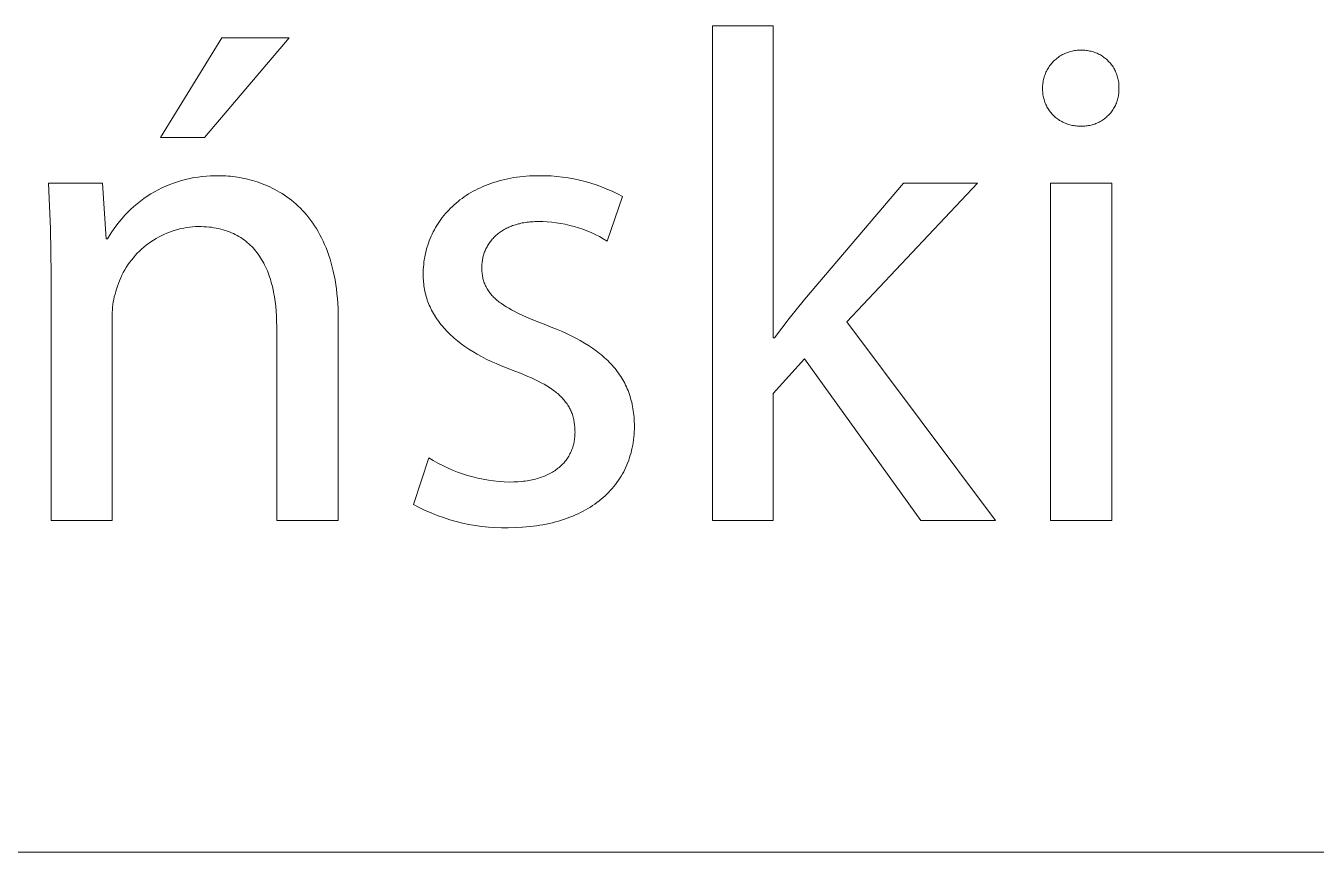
# Model space of a CAD drawing. Header units: millimetres. Extents: x -1480 to 5249, y -840 to 3860.
# Drawn here: x 4298.7 to 4423.4, y -840.3 to -760.4 of the extents above; entities that cross this region are included whole.
import ezdxf

# ---------------------------------------------------------------- set-up
doc = ezdxf.new("R2010")
doc.units = ezdxf.units.MM
doc.header["$MEASUREMENT"] = 0
doc.layers.add('Domyślny', color=7, linetype='Continuous', true_color=0x000000)

msp = doc.modelspace()

# ---------------------------------------------------------------- linework, layer by layer
at = {"layer": 'Domyślny', "color": 18, "lineweight": 15, "true_color": 0x000000}
for p, q in [((4365.07, -808.26), (4365.07, -760.45)), ((4365.07, -760.45), (4370.94, -760.45)), ((4370.94, -760.45), (4370.94, -790.63)), ((4311.72, -771.25), (4317.66, -761.62)), ((4324.18, -761.62), (4315.98, -771.25)), ((4317.66, -761.62), (4324.18, -761.62)), ((4398.8, -763.3), (4398.91, -763.24)), ((4398.91, -763.24), (4399.02, -763.18)), ((4399.02, -763.18), (4399.13, -763.13)), ((4399.13, -763.13), (4399.24, -763.08)), ((4399.24, -763.08), (4399.36, -763.03)), ((4399.36, -763.03), (4399.48, -762.99)), ((4399.48, -762.99), (4399.6, -762.96)), ((4399.6, -762.96), (4399.72, -762.92)), ((4399.72, -762.92), (4399.84, -762.89)), ((4399.84, -762.89), (4399.96, -762.87)), ((4399.96, -762.87), (4400.08, -762.85)), ((4400.08, -762.85), (4400.21, -762.83)), ((4400.21, -762.83), (4400.33, -762.82)), ((4400.33, -762.82), (4400.46, -762.82)), ((4400.46, -762.82), (4400.58, -762.81)), ((4400.58, -762.81), (4400.71, -762.81)), ((4400.71, -762.81), (4400.83, -762.81)), ((4400.83, -762.81), (4400.95, -762.81)), ((4400.95, -762.81), (4401.07, -762.82)), ((4401.07, -762.82), (4401.19, -762.83)), ((4401.19, -762.83), (4401.31, -762.84)), ((4401.31, -762.84), (4401.43, -762.86)), ((4401.43, -762.86), (4401.55, -762.89)), ((4401.55, -762.89), (4401.67, -762.91)), ((4401.67, -762.91), (4401.79, -762.94)), ((4401.79, -762.94), (4401.91, -762.98)), ((4401.91, -762.98), (4402.02, -763.02)), ((4402.02, -763.02), (4402.14, -763.06)), ((4402.14, -763.06), (4402.25, -763.11)), ((4402.25, -763.11), (4402.36, -763.16)), ((4402.36, -763.16), (4402.47, -763.21)), ((4402.47, -763.21), (4402.57, -763.27)), ((4397.55, -764.5), (4397.62, -764.39)), ((4397.62, -764.39), (4397.69, -764.29)), ((4397.69, -764.29), (4397.77, -764.19)), ((4397.77, -764.19), (4397.84, -764.09)), ((4397.84, -764.09), (4397.93, -764)), ((4397.93, -764), (4398.01, -763.91)), ((4398.01, -763.91), (4398.1, -763.82)), ((4398.1, -763.82), (4398.19, -763.74)), ((4398.19, -763.74), (4398.29, -763.66)), ((4398.29, -763.66), (4398.38, -763.58)), ((4398.38, -763.58), (4398.48, -763.5)), ((4398.48, -763.5), (4398.58, -763.43)), ((4398.58, -763.43), (4398.69, -763.36)), ((4398.69, -763.36), (4398.8, -763.3)), ((4402.57, -763.27), (4402.68, -763.33)), ((4402.68, -763.33), (4402.78, -763.4)), ((4402.78, -763.4), (4402.88, -763.47)), ((4402.88, -763.47), (4402.98, -763.54)), ((4402.98, -763.54), (4403.07, -763.61)), ((4403.07, -763.61), (4403.17, -763.69)), ((4403.17, -763.69), (4403.26, -763.77)), ((4403.26, -763.77), (4403.34, -763.86)), ((4403.34, -763.86), (4403.43, -763.95)), ((4403.43, -763.95), (4403.51, -764.04)), ((4403.51, -764.04), (4403.59, -764.13)), ((4403.59, -764.13), (4403.66, -764.23)), ((4403.66, -764.23), (4403.73, -764.33)), ((4403.73, -764.33), (4403.8, -764.43)), ((4403.8, -764.43), (4403.86, -764.53)), ((4397.05, -765.77), (4397.07, -765.64)), ((4397.07, -765.64), (4397.1, -765.52)), ((4397.1, -765.52), (4397.14, -765.4)), ((4397.14, -765.4), (4397.17, -765.28)), ((4397.17, -765.28), (4397.22, -765.17)), ((4397.22, -765.17), (4397.26, -765.05)), ((4397.26, -765.05), (4397.31, -764.93)), ((4397.31, -764.93), (4397.37, -764.82)), ((4397.37, -764.82), (4397.42, -764.71)), ((4397.42, -764.71), (4397.48, -764.6)), ((4397.48, -764.6), (4397.55, -764.5)), ((4403.86, -764.53), (4403.93, -764.64)), ((4403.93, -764.64), (4403.98, -764.74)), ((4403.98, -764.74), (4404.04, -764.85)), ((4404.04, -764.85), (4404.08, -764.97)), ((4404.08, -764.97), (4404.13, -765.08)), ((4404.13, -765.08), (4404.17, -765.19)), ((4404.17, -765.19), (4404.21, -765.31)), ((4404.21, -765.31), (4404.24, -765.43)), ((4404.24, -765.43), (4404.27, -765.54)), ((4404.27, -765.54), (4404.3, -765.66)), ((4404.3, -765.66), (4404.32, -765.78)), ((4396.99, -766.26), (4397, -766.14)), ((4396.99, -766.39), (4396.99, -766.26)), ((4396.99, -766.51), (4396.99, -766.39)), ((4396.99, -766.63), (4396.99, -766.51)), ((4396.99, -766.75), (4396.99, -766.63)), ((4397, -766.87), (4396.99, -766.75)), ((4397, -766.14), (4397.01, -766.01)), ((4397.01, -767), (4397, -766.87)), ((4397.01, -766.01), (4397.03, -765.89)), ((4397.03, -765.89), (4397.05, -765.77)), ((4404.32, -765.78), (4404.34, -765.9)), ((4404.34, -765.9), (4404.35, -766.02)), ((4404.35, -766.87), (4404.34, -766.99)), ((4404.35, -766.02), (4404.36, -766.15)), ((4404.36, -766.75), (4404.35, -766.87)), ((4404.36, -766.15), (4404.36, -766.27)), ((4404.36, -766.27), (4404.36, -766.39)), ((4404.36, -766.39), (4404.36, -766.51)), ((4404.36, -766.51), (4404.36, -766.63)), ((4404.36, -766.63), (4404.36, -766.75)), ((4397.02, -767.12), (4397.01, -767)), ((4397.04, -767.24), (4397.02, -767.12)), ((4397.07, -767.36), (4397.04, -767.24)), ((4397.1, -767.47), (4397.07, -767.36)), ((4397.13, -767.59), (4397.1, -767.47)), ((4397.16, -767.71), (4397.13, -767.59)), ((4397.2, -767.82), (4397.16, -767.71)), ((4397.25, -767.94), (4397.2, -767.82)), ((4397.3, -768.05), (4397.25, -767.94)), ((4397.35, -768.16), (4397.3, -768.05)), ((4397.4, -768.27), (4397.35, -768.16)), ((4404.02, -768.14), (4403.97, -768.25)), ((4404.07, -768.03), (4404.02, -768.14)), ((4404.12, -767.92), (4404.07, -768.03)), ((4404.16, -767.81), (4404.12, -767.92)), ((4404.2, -767.7), (4404.16, -767.81)), ((4404.23, -767.58), (4404.2, -767.7)), ((4404.26, -767.46), (4404.23, -767.58)), ((4404.29, -767.35), (4404.26, -767.46)), ((4404.31, -767.23), (4404.29, -767.35)), ((4404.33, -767.11), (4404.31, -767.23)), ((4404.34, -766.99), (4404.33, -767.11)), ((4397.46, -768.37), (4397.4, -768.27)), ((4397.53, -768.48), (4397.46, -768.37)), ((4397.59, -768.58), (4397.53, -768.48)), ((4397.66, -768.68), (4397.59, -768.58)), ((4397.73, -768.78), (4397.66, -768.68)), ((4397.81, -768.87), (4397.73, -768.78)), ((4397.89, -768.96), (4397.81, -768.87)), ((4397.97, -769.05), (4397.89, -768.96)), ((4398.06, -769.14), (4397.97, -769.05)), ((4398.15, -769.22), (4398.06, -769.14)), ((4398.24, -769.3), (4398.15, -769.22)), ((4398.33, -769.38), (4398.24, -769.3)), ((4398.43, -769.45), (4398.33, -769.38)), ((4398.53, -769.52), (4398.43, -769.45)), ((4402.97, -769.44), (4402.87, -769.51)), ((4403.06, -769.36), (4402.97, -769.44)), ((4403.15, -769.29), (4403.06, -769.36)), ((4403.24, -769.2), (4403.15, -769.29)), ((4403.33, -769.12), (4403.24, -769.2)), ((4403.41, -769.03), (4403.33, -769.12)), ((4403.49, -768.95), (4403.41, -769.03)), ((4403.57, -768.85), (4403.49, -768.95)), ((4403.64, -768.76), (4403.57, -768.85)), ((4403.72, -768.66), (4403.64, -768.76)), ((4403.78, -768.56), (4403.72, -768.66)), ((4403.85, -768.46), (4403.78, -768.56)), ((4403.91, -768.36), (4403.85, -768.46)), ((4403.97, -768.25), (4403.91, -768.36)), ((4398.63, -769.59), (4398.53, -769.52)), ((4398.73, -769.65), (4398.63, -769.59)), ((4398.84, -769.71), (4398.73, -769.65)), ((4398.95, -769.77), (4398.84, -769.71)), ((4399.06, -769.82), (4398.95, -769.77)), ((4399.17, -769.87), (4399.06, -769.82)), ((4399.28, -769.91), (4399.17, -769.87)), ((4399.4, -769.96), (4399.28, -769.91)), ((4399.51, -769.99), (4399.4, -769.96)), ((4399.63, -770.03), (4399.51, -769.99)), ((4399.75, -770.05), (4399.63, -770.03)), ((4399.87, -770.08), (4399.75, -770.05)), ((4399.99, -770.1), (4399.87, -770.08)), ((4400.11, -770.12), (4399.99, -770.1)), ((4400.23, -770.13), (4400.11, -770.12)), ((4400.35, -770.14), (4400.23, -770.13)), ((4400.47, -770.14), (4400.35, -770.14)), ((4400.59, -770.14), (4400.47, -770.14)), ((4400.71, -770.15), (4400.59, -770.14)), ((4400.84, -770.15), (4400.71, -770.15)), ((4400.96, -770.15), (4400.84, -770.15)), ((4401.08, -770.14), (4400.96, -770.15)), ((4401.2, -770.13), (4401.08, -770.14)), ((4401.31, -770.12), (4401.2, -770.13)), ((4401.43, -770.1), (4401.31, -770.12)), ((4401.55, -770.08), (4401.43, -770.1)), ((4401.67, -770.05), (4401.55, -770.08)), ((4401.79, -770.02), (4401.67, -770.05)), ((4401.9, -769.99), (4401.79, -770.02)), ((4402.02, -769.95), (4401.9, -769.99)), ((4402.13, -769.91), (4402.02, -769.95)), ((4402.24, -769.86), (4402.13, -769.91)), ((4402.35, -769.81), (4402.24, -769.86)), ((4402.46, -769.76), (4402.35, -769.81)), ((4402.56, -769.7), (4402.46, -769.76)), ((4402.67, -769.64), (4402.56, -769.7)), ((4402.77, -769.58), (4402.67, -769.64)), ((4402.87, -769.51), (4402.77, -769.58)), ((4315.98, -771.25), (4311.72, -771.25)), ((4301.11, -780.08), (4300.9, -775.66)), ((4300.9, -775.66), (4306.14, -775.66)), ((4306.14, -775.66), (4306.48, -781.06)), ((4312.62, -775.8), (4313, -775.66)), ((4313, -775.66), (4313.38, -775.53)), ((4313.38, -775.53), (4313.77, -775.41)), ((4313.77, -775.41), (4314.16, -775.3)), ((4314.16, -775.3), (4314.56, -775.21)), ((4314.56, -775.21), (4314.96, -775.13)), ((4314.96, -775.13), (4315.36, -775.07)), ((4315.36, -775.07), (4315.77, -775.02)), ((4315.77, -775.02), (4316.17, -774.98)), ((4316.17, -774.98), (4316.58, -774.95)), ((4316.58, -774.95), (4316.98, -774.94)), ((4316.98, -774.94), (4317.39, -774.95)), ((4317.39, -774.95), (4317.6, -774.95)), ((4317.6, -774.95), (4317.82, -774.96)), ((4317.82, -774.96), (4318.04, -774.97)), ((4318.04, -774.97), (4318.26, -774.98)), ((4318.26, -774.98), (4318.49, -775)), ((4318.49, -775), (4318.71, -775.02)), ((4318.71, -775.02), (4318.95, -775.05)), ((4318.95, -775.05), (4319.18, -775.09)), ((4319.18, -775.09), (4319.41, -775.12)), ((4319.41, -775.12), (4319.65, -775.17)), ((4319.65, -775.17), (4319.89, -775.22)), ((4319.89, -775.22), (4320.13, -775.27)), ((4320.13, -775.27), (4320.37, -775.33)), ((4320.37, -775.33), (4320.61, -775.39)), ((4320.61, -775.39), (4320.85, -775.47)), ((4320.85, -775.47), (4321.09, -775.54)), ((4321.09, -775.54), (4321.33, -775.63)), ((4321.33, -775.63), (4321.57, -775.72)), ((4321.57, -775.72), (4321.82, -775.81)), ((4343.39, -775.79), (4343.65, -775.69)), ((4343.65, -775.69), (4343.91, -775.61)), ((4343.91, -775.61), (4344.18, -775.52)), ((4344.18, -775.52), (4344.45, -775.44)), ((4344.45, -775.44), (4344.73, -775.37)), ((4344.73, -775.37), (4345.01, -775.3)), ((4345.01, -775.3), (4345.29, -775.24)), ((4345.29, -775.24), (4345.58, -775.18)), ((4345.58, -775.18), (4345.87, -775.13)), ((4345.87, -775.13), (4346.17, -775.09)), ((4346.17, -775.09), (4346.47, -775.05)), ((4346.47, -775.05), (4346.78, -775.01)), ((4346.78, -775.01), (4347.09, -774.99)), ((4347.09, -774.99), (4347.4, -774.96)), ((4347.4, -774.96), (4347.72, -774.95)), ((4347.72, -774.95), (4348.04, -774.94)), ((4348.04, -774.94), (4348.37, -774.94)), ((4348.37, -774.94), (4348.93, -774.94)), ((4348.93, -774.94), (4349.48, -774.97)), ((4349.48, -774.97), (4350.04, -775.01)), ((4350.04, -775.01), (4350.59, -775.07)), ((4350.59, -775.07), (4351.14, -775.15)), ((4351.14, -775.15), (4351.69, -775.25)), ((4351.69, -775.25), (4352.24, -775.37)), ((4352.24, -775.37), (4352.78, -775.5)), ((4352.78, -775.5), (4353.31, -775.66)), ((4353.31, -775.66), (4353.84, -775.83)), ((4373.98, -786.91), (4383.53, -775.66)), ((4390.68, -775.66), (4378.08, -789.08)), ((4383.53, -775.66), (4390.68, -775.66)), ((4397.75, -775.67), (4403.69, -775.67)), ((4397.75, -808.27), (4397.75, -775.67)), ((4403.69, -775.67), (4403.69, -808.27)), ((4310.12, -777.16), (4310.46, -776.93)), ((4310.46, -776.93), (4310.8, -776.71)), ((4310.8, -776.71), (4311.15, -776.51)), ((4311.15, -776.51), (4311.51, -776.31)), ((4311.51, -776.31), (4311.87, -776.13)), ((4311.87, -776.13), (4312.24, -775.96)), ((4312.24, -775.96), (4312.62, -775.8)), ((4321.82, -775.81), (4322.06, -775.91)), ((4322.06, -775.91), (4322.3, -776.02)), ((4322.3, -776.02), (4322.54, -776.14)), ((4322.54, -776.14), (4322.78, -776.26)), ((4322.78, -776.26), (4323.01, -776.39)), ((4323.01, -776.39), (4323.25, -776.52)), ((4323.25, -776.52), (4323.48, -776.67)), ((4323.48, -776.67), (4323.71, -776.82)), ((4323.71, -776.82), (4323.94, -776.98)), ((4341.08, -776.99), (4341.29, -776.85)), ((4341.29, -776.85), (4341.51, -776.71)), ((4341.51, -776.71), (4341.73, -776.58)), ((4341.73, -776.58), (4341.95, -776.45)), ((4341.95, -776.45), (4342.18, -776.33)), ((4342.18, -776.33), (4342.41, -776.21)), ((4342.41, -776.21), (4342.65, -776.1)), ((4342.65, -776.1), (4342.89, -775.99)), ((4342.89, -775.99), (4343.14, -775.89)), ((4343.14, -775.89), (4343.39, -775.79)), ((4353.84, -775.83), (4354.37, -776.02)), ((4354.37, -776.02), (4354.88, -776.23)), ((4354.88, -776.23), (4355.39, -776.45)), ((4356.39, -776.95), (4354.91, -781.26)), ((4355.39, -776.45), (4355.9, -776.69)), ((4355.9, -776.69), (4356.39, -776.95)), ((4308.57, -778.48), (4308.86, -778.19)), ((4308.86, -778.19), (4309.16, -777.92)), ((4309.16, -777.92), (4309.47, -777.66)), ((4309.47, -777.66), (4309.79, -777.4)), ((4309.79, -777.4), (4310.12, -777.16)), ((4323.94, -776.98), (4324.17, -777.14)), ((4324.17, -777.14), (4324.4, -777.32)), ((4324.4, -777.32), (4324.62, -777.5)), ((4324.62, -777.5), (4324.84, -777.69)), ((4324.84, -777.69), (4325.05, -777.89)), ((4325.05, -777.89), (4325.26, -778.09)), ((4325.26, -778.09), (4325.47, -778.31)), ((4339.59, -778.26), (4339.76, -778.09)), ((4339.76, -778.09), (4339.94, -777.92)), ((4339.94, -777.92), (4340.11, -777.75)), ((4340.11, -777.75), (4340.3, -777.59)), ((4340.3, -777.59), (4340.49, -777.44)), ((4340.49, -777.44), (4340.68, -777.28)), ((4340.68, -777.28), (4340.88, -777.13)), ((4340.88, -777.13), (4341.08, -776.99)), ((4307.5, -779.7), (4307.76, -779.38)), ((4307.76, -779.38), (4308.02, -779.07)), ((4308.02, -779.07), (4308.29, -778.77)), ((4308.29, -778.77), (4308.57, -778.48)), ((4325.47, -778.31), (4325.68, -778.53)), ((4325.68, -778.53), (4325.88, -778.77)), ((4325.88, -778.77), (4326.07, -779.01)), ((4326.07, -779.01), (4326.26, -779.26)), ((4326.26, -779.26), (4326.45, -779.52)), ((4338.56, -779.56), (4338.69, -779.37)), ((4338.69, -779.37), (4338.83, -779.17)), ((4338.83, -779.17), (4338.97, -778.98)), ((4338.97, -778.98), (4339.12, -778.8)), ((4339.12, -778.8), (4339.27, -778.61)), ((4339.27, -778.61), (4339.43, -778.44)), ((4339.43, -778.44), (4339.59, -778.26)), ((4347.14, -779.44), (4346.99, -779.46)), ((4347.29, -779.42), (4347.14, -779.44)), ((4347.44, -779.41), (4347.29, -779.42)), ((4347.59, -779.4), (4347.44, -779.41)), ((4347.75, -779.39), (4347.59, -779.4)), ((4347.91, -779.38), (4347.75, -779.39)), ((4348.07, -779.37), (4347.91, -779.38)), ((4348.23, -779.37), (4348.07, -779.37)), ((4348.67, -779.38), (4348.23, -779.37)), ((4349.11, -779.4), (4348.67, -779.38)), ((4349.55, -779.44), (4349.11, -779.4)), ((4349.98, -779.49), (4349.55, -779.44)), ((4301.17, -784.49), (4301.11, -780.08)), ((4306.82, -780.71), (4307.04, -780.37)), ((4307.04, -780.37), (4307.26, -780.03)), ((4307.26, -780.03), (4307.5, -779.7)), ((4312.07, -780.62), (4311.81, -780.74)), ((4312.33, -780.5), (4312.07, -780.62)), ((4312.6, -780.39), (4312.33, -780.5)), ((4312.87, -780.3), (4312.6, -780.39)), ((4313.15, -780.21), (4312.87, -780.3)), ((4313.42, -780.13), (4313.15, -780.21)), ((4313.7, -780.06), (4313.42, -780.13)), ((4313.99, -780), (4313.7, -780.06)), ((4314.27, -779.95), (4313.99, -780)), ((4314.56, -779.91), (4314.27, -779.95)), ((4314.84, -779.88), (4314.56, -779.91)), ((4315.13, -779.86), (4314.84, -779.88)), ((4315.42, -779.85), (4315.13, -779.86)), ((4315.68, -779.86), (4315.42, -779.85)), ((4315.93, -779.87), (4315.68, -779.86)), ((4316.18, -779.88), (4315.93, -779.87)), ((4316.43, -779.91), (4316.18, -779.88)), ((4316.67, -779.93), (4316.43, -779.91)), ((4316.9, -779.97), (4316.67, -779.93)), ((4317.13, -780.01), (4316.9, -779.97)), ((4317.35, -780.05), (4317.13, -780.01)), ((4317.57, -780.11), (4317.35, -780.05)), ((4317.78, -780.16), (4317.57, -780.11)), ((4317.99, -780.23), (4317.78, -780.16)), ((4318.2, -780.29), (4317.99, -780.23)), ((4318.39, -780.37), (4318.2, -780.29)), ((4318.59, -780.45), (4318.39, -780.37)), ((4318.78, -780.53), (4318.59, -780.45)), ((4318.96, -780.62), (4318.78, -780.53)), ((4319.14, -780.72), (4318.96, -780.62)), ((4326.45, -779.52), (4326.63, -779.78)), ((4326.63, -779.78), (4326.81, -780.06)), ((4326.81, -780.06), (4326.98, -780.35)), ((4326.98, -780.35), (4327.14, -780.65)), ((4327.14, -780.65), (4327.3, -780.95)), ((4337.89, -780.8), (4337.99, -780.58)), ((4337.99, -780.58), (4338.09, -780.37)), ((4338.09, -780.37), (4338.2, -780.17)), ((4338.2, -780.17), (4338.32, -779.96)), ((4338.32, -779.96), (4338.44, -779.76)), ((4338.44, -779.76), (4338.56, -779.56)), ((4344.19, -780.69), (4344.11, -780.76)), ((4344.28, -780.61), (4344.19, -780.69)), ((4344.37, -780.54), (4344.28, -780.61)), ((4344.46, -780.47), (4344.37, -780.54)), ((4344.56, -780.4), (4344.46, -780.47)), ((4344.66, -780.33), (4344.56, -780.4)), ((4344.76, -780.26), (4344.66, -780.33)), ((4344.86, -780.2), (4344.76, -780.26)), ((4344.96, -780.14), (4344.86, -780.2)), ((4345.07, -780.08), (4344.96, -780.14)), ((4345.18, -780.02), (4345.07, -780.08)), ((4345.3, -779.97), (4345.18, -780.02)), ((4345.41, -779.92), (4345.3, -779.97)), ((4345.53, -779.86), (4345.41, -779.92)), ((4345.65, -779.82), (4345.53, -779.86)), ((4345.77, -779.77), (4345.65, -779.82)), ((4345.9, -779.73), (4345.77, -779.77)), ((4346.03, -779.68), (4345.9, -779.73)), ((4346.16, -779.65), (4346.03, -779.68)), ((4346.29, -779.61), (4346.16, -779.65)), ((4346.42, -779.58), (4346.29, -779.61)), ((4346.56, -779.54), (4346.42, -779.58)), ((4346.7, -779.51), (4346.56, -779.54)), ((4346.84, -779.49), (4346.7, -779.51)), ((4346.99, -779.46), (4346.84, -779.49)), ((4350.42, -779.56), (4349.98, -779.49)), ((4350.85, -779.64), (4350.42, -779.56)), ((4351.28, -779.74), (4350.85, -779.64)), ((4351.7, -779.85), (4351.28, -779.74)), ((4352.12, -779.98), (4351.7, -779.85)), ((4352.54, -780.12), (4352.12, -779.98)), ((4352.95, -780.27), (4352.54, -780.12)), ((4353.35, -780.44), (4352.95, -780.27)), ((4353.75, -780.63), (4353.35, -780.44)), ((4354.15, -780.82), (4353.75, -780.63)), ((4306.48, -781.06), (4306.61, -781.06)), ((4306.61, -781.06), (4306.82, -780.71)), ((4310.12, -781.85), (4309.91, -782.04)), ((4310.35, -781.67), (4310.12, -781.85)), ((4310.58, -781.49), (4310.35, -781.67)), ((4310.81, -781.33), (4310.58, -781.49)), ((4311.05, -781.17), (4310.81, -781.33)), ((4311.3, -781.02), (4311.05, -781.17)), ((4311.55, -780.87), (4311.3, -781.02)), ((4311.81, -780.74), (4311.55, -780.87)), ((4319.32, -780.82), (4319.14, -780.72)), ((4319.49, -780.92), (4319.32, -780.82)), ((4319.65, -781.03), (4319.49, -780.92)), ((4319.81, -781.15), (4319.65, -781.03)), ((4319.97, -781.27), (4319.81, -781.15)), ((4320.12, -781.39), (4319.97, -781.27)), ((4320.27, -781.52), (4320.12, -781.39)), ((4320.41, -781.65), (4320.27, -781.52)), ((4320.55, -781.79), (4320.41, -781.65)), ((4320.69, -781.93), (4320.55, -781.79)), ((4320.82, -782.08), (4320.69, -781.93)), ((4327.3, -780.95), (4327.45, -781.27)), ((4327.45, -781.27), (4327.6, -781.6)), ((4327.6, -781.6), (4327.74, -781.93)), ((4327.74, -781.93), (4327.87, -782.28)), ((4337.42, -782.13), (4337.49, -781.9)), ((4337.49, -781.9), (4337.56, -781.67)), ((4337.56, -781.67), (4337.63, -781.45)), ((4337.63, -781.45), (4337.71, -781.23)), ((4337.71, -781.23), (4337.8, -781.01)), ((4337.8, -781.01), (4337.89, -780.8)), ((4343.24, -781.91), (4343.19, -782.01)), ((4343.29, -781.81), (4343.24, -781.91)), ((4343.34, -781.72), (4343.29, -781.81)), ((4343.4, -781.62), (4343.34, -781.72)), ((4343.46, -781.53), (4343.4, -781.62)), ((4343.52, -781.44), (4343.46, -781.53)), ((4343.58, -781.35), (4343.52, -781.44)), ((4343.65, -781.26), (4343.58, -781.35)), ((4343.72, -781.17), (4343.65, -781.26)), ((4343.79, -781.09), (4343.72, -781.17)), ((4343.87, -781), (4343.79, -781.09)), ((4343.94, -780.92), (4343.87, -781)), ((4344.02, -780.84), (4343.94, -780.92)), ((4344.11, -780.76), (4344.02, -780.84)), ((4354.53, -781.03), (4354.15, -780.82)), ((4354.91, -781.26), (4354.53, -781.03)), ((4308.93, -783.1), (4308.75, -783.33)), ((4309.11, -782.87), (4308.93, -783.1)), ((4309.3, -782.65), (4309.11, -782.87)), ((4309.49, -782.44), (4309.3, -782.65)), ((4309.7, -782.24), (4309.49, -782.44)), ((4309.91, -782.04), (4309.7, -782.24)), ((4320.94, -782.23), (4320.82, -782.08)), ((4321.06, -782.38), (4320.94, -782.23)), ((4321.18, -782.54), (4321.06, -782.38)), ((4321.29, -782.71), (4321.18, -782.54)), ((4321.4, -782.87), (4321.29, -782.71)), ((4321.51, -783.04), (4321.4, -782.87)), ((4321.61, -783.22), (4321.51, -783.04)), ((4327.87, -782.28), (4328, -782.64)), ((4328, -782.64), (4328.12, -783.01)), ((4328.12, -783.01), (4328.23, -783.39)), ((4337.2, -783.29), (4337.23, -783.06)), ((4337.23, -783.06), (4337.27, -782.82)), ((4337.27, -782.82), (4337.32, -782.59)), ((4337.32, -782.59), (4337.37, -782.36)), ((4337.37, -782.36), (4337.42, -782.13)), ((4342.84, -783.16), (4342.82, -783.27)), ((4342.86, -783.05), (4342.84, -783.16)), ((4342.88, -782.94), (4342.86, -783.05)), ((4342.9, -782.83), (4342.88, -782.94)), ((4342.93, -782.72), (4342.9, -782.83)), ((4342.96, -782.62), (4342.93, -782.72)), ((4342.99, -782.51), (4342.96, -782.62)), ((4343.02, -782.41), (4342.99, -782.51)), ((4343.06, -782.31), (4343.02, -782.41)), ((4343.1, -782.21), (4343.06, -782.31)), ((4343.14, -782.1), (4343.1, -782.21)), ((4343.19, -782.01), (4343.14, -782.1)), ((4308.14, -784.3), (4308.01, -784.56)), ((4308.28, -784.05), (4308.14, -784.3)), ((4308.43, -783.81), (4308.28, -784.05)), ((4308.59, -783.56), (4308.43, -783.81)), ((4308.75, -783.33), (4308.59, -783.56)), ((4321.71, -783.39), (4321.61, -783.22)), ((4321.8, -783.57), (4321.71, -783.39)), ((4321.89, -783.76), (4321.8, -783.57)), ((4321.98, -783.95), (4321.89, -783.76)), ((4322.06, -784.14), (4321.98, -783.95)), ((4322.13, -784.33), (4322.06, -784.14)), ((4322.21, -784.53), (4322.13, -784.33)), ((4328.23, -783.39), (4328.33, -783.78)), ((4328.33, -783.78), (4328.43, -784.18)), ((4328.43, -784.18), (4328.52, -784.59)), ((4337.12, -784.26), (4337.13, -784.02)), ((4337.12, -784.5), (4337.12, -784.26)), ((4337.13, -784.02), (4337.15, -783.77)), ((4337.15, -783.77), (4337.17, -783.53)), ((4337.17, -783.53), (4337.2, -783.29)), ((4342.8, -783.49), (4342.79, -783.6)), ((4342.79, -783.6), (4342.79, -783.72)), ((4342.79, -783.72), (4342.79, -783.83)), ((4342.79, -783.83), (4342.79, -783.96)), ((4342.79, -783.96), (4342.79, -784.08)), ((4342.79, -784.08), (4342.8, -784.2)), ((4342.81, -783.38), (4342.8, -783.49)), ((4342.8, -784.2), (4342.81, -784.32)), ((4342.82, -783.27), (4342.81, -783.38)), ((4342.81, -784.32), (4342.82, -784.44)), ((4342.82, -784.44), (4342.84, -784.55)), ((4301.17, -808.26), (4301.17, -784.49)), ((4307.57, -785.63), (4307.49, -785.9)), ((4307.67, -785.36), (4307.57, -785.63)), ((4307.77, -785.09), (4307.67, -785.36)), ((4307.89, -784.82), (4307.77, -785.09)), ((4308.01, -784.56), (4307.89, -784.82)), ((4322.28, -784.73), (4322.21, -784.53)), ((4322.35, -784.93), (4322.28, -784.73)), ((4322.41, -785.14), (4322.35, -784.93)), ((4322.47, -785.35), (4322.41, -785.14)), ((4322.52, -785.56), (4322.47, -785.35)), ((4322.58, -785.77), (4322.52, -785.56)), ((4328.52, -784.59), (4328.6, -785.01)), ((4328.6, -785.01), (4328.67, -785.45)), ((4328.67, -785.45), (4328.73, -785.89)), ((4337.12, -784.69), (4337.12, -784.5)), ((4337.13, -784.87), (4337.12, -784.69)), ((4337.14, -785.05), (4337.13, -784.87)), ((4337.15, -785.23), (4337.14, -785.05)), ((4337.17, -785.41), (4337.15, -785.23)), ((4337.19, -785.58), (4337.17, -785.41)), ((4337.22, -785.76), (4337.19, -785.58)), ((4342.84, -784.55), (4342.86, -784.66)), ((4342.86, -784.66), (4342.88, -784.78)), ((4342.88, -784.78), (4342.9, -784.88)), ((4342.9, -784.88), (4342.93, -784.99)), ((4342.93, -784.99), (4342.96, -785.1)), ((4342.96, -785.1), (4342.99, -785.2)), ((4342.99, -785.2), (4343.03, -785.31)), ((4343.03, -785.31), (4343.07, -785.41)), ((4343.07, -785.41), (4343.11, -785.51)), ((4343.11, -785.51), (4343.16, -785.6)), ((4343.16, -785.6), (4343.2, -785.7)), ((4307.22, -786.9), (4307.17, -787.15)), ((4307.27, -786.64), (4307.22, -786.9)), ((4307.34, -786.4), (4307.27, -786.64)), ((4307.41, -786.15), (4307.34, -786.4)), ((4307.49, -785.9), (4307.41, -786.15)), ((4322.67, -786.21), (4322.58, -785.77)), ((4322.75, -786.65), (4322.67, -786.21)), ((4322.82, -787.11), (4322.75, -786.65)), ((4328.73, -785.89), (4328.78, -786.35)), ((4328.78, -786.35), (4328.83, -786.82)), ((4328.83, -786.82), (4328.86, -787.3)), ((4337.25, -785.93), (4337.22, -785.76)), ((4337.29, -786.11), (4337.25, -785.93)), ((4337.32, -786.28), (4337.29, -786.11)), ((4337.37, -786.45), (4337.32, -786.28)), ((4337.42, -786.62), (4337.37, -786.45)), ((4337.47, -786.79), (4337.42, -786.62)), ((4337.52, -786.96), (4337.47, -786.79)), ((4343.2, -785.7), (4343.26, -785.8)), ((4343.26, -785.8), (4343.31, -785.89)), ((4343.31, -785.89), (4343.37, -785.98)), ((4343.37, -785.98), (4343.43, -786.07)), ((4343.43, -786.07), (4343.49, -786.16)), ((4343.49, -786.16), (4343.55, -786.25)), ((4343.55, -786.25), (4343.62, -786.34)), ((4343.62, -786.34), (4343.69, -786.43)), ((4343.69, -786.43), (4343.77, -786.51)), ((4343.77, -786.51), (4343.85, -786.59)), ((4343.85, -786.59), (4343.93, -786.68)), ((4343.93, -786.68), (4344.01, -786.76)), ((4344.01, -786.76), (4344.1, -786.84)), ((4344.1, -786.84), (4344.19, -786.92)), ((4344.19, -786.92), (4344.28, -787)), ((4372.5, -788.74), (4373.98, -786.91)), ((4307.08, -787.91), (4307.06, -788.17)), ((4307.06, -788.17), (4307.06, -788.43)), ((4307.1, -787.66), (4307.08, -787.91)), ((4307.13, -787.4), (4307.1, -787.66)), ((4307.17, -787.15), (4307.13, -787.4)), ((4322.87, -787.57), (4322.82, -787.11)), ((4322.92, -788.04), (4322.87, -787.57)), ((4322.95, -788.52), (4322.92, -788.04)), ((4328.86, -787.3), (4328.89, -787.79)), ((4328.89, -787.79), (4328.9, -788.3)), ((4337.58, -787.13), (4337.52, -786.96)), ((4337.65, -787.29), (4337.58, -787.13)), ((4337.71, -787.46), (4337.65, -787.29)), ((4337.79, -787.62), (4337.71, -787.46)), ((4337.86, -787.79), (4337.79, -787.62)), ((4337.94, -787.95), (4337.86, -787.79)), ((4338.03, -788.11), (4337.94, -787.95)), ((4338.12, -788.27), (4338.03, -788.11)), ((4344.28, -787), (4344.38, -787.08)), ((4344.38, -787.08), (4344.48, -787.16)), ((4344.48, -787.16), (4344.58, -787.24)), ((4344.58, -787.24), (4344.69, -787.31)), ((4344.69, -787.31), (4344.91, -787.47)), ((4344.91, -787.47), (4345.15, -787.61)), ((4345.15, -787.61), (4345.39, -787.76)), ((4345.39, -787.76), (4345.65, -787.91)), ((4345.65, -787.91), (4345.92, -788.05)), ((4345.92, -788.05), (4346.21, -788.2)), ((4307.06, -788.43), (4307.06, -788.68)), ((4307.06, -788.68), (4307.06, -808.26)), ((4322.96, -789), (4322.95, -788.52)), ((4322.97, -789.49), (4322.96, -789)), ((4328.9, -788.3), (4328.91, -788.82)), ((4328.91, -788.82), (4328.91, -808.26)), ((4338.21, -788.43), (4338.12, -788.27)), ((4338.31, -788.58), (4338.21, -788.43)), ((4338.41, -788.74), (4338.31, -788.58)), ((4338.51, -788.89), (4338.41, -788.74)), ((4338.62, -789.05), (4338.51, -788.89)), ((4338.74, -789.2), (4338.62, -789.05)), ((4338.86, -789.35), (4338.74, -789.2)), ((4338.98, -789.5), (4338.86, -789.35)), ((4346.21, -788.2), (4346.82, -788.49)), ((4346.82, -788.49), (4347.48, -788.78)), ((4347.48, -788.78), (4348.2, -789.07)), ((4348.2, -789.07), (4348.97, -789.37)), ((4348.97, -789.37), (4349.5, -789.57)), ((4371.07, -790.63), (4372.5, -788.74)), ((4378.08, -789.08), (4392.42, -808.26)), ((4322.97, -808.26), (4322.97, -789.49)), ((4339.11, -789.64), (4338.98, -789.5)), ((4339.24, -789.79), (4339.11, -789.64)), ((4339.37, -789.94), (4339.24, -789.79)), ((4339.51, -790.08), (4339.37, -789.94)), ((4339.66, -790.22), (4339.51, -790.08)), ((4339.81, -790.36), (4339.66, -790.22)), ((4339.96, -790.5), (4339.81, -790.36)), ((4340.11, -790.64), (4339.96, -790.5)), ((4340.28, -790.78), (4340.11, -790.64)), ((4349.5, -789.57), (4350, -789.77)), ((4350, -789.77), (4350.49, -789.98)), ((4350.49, -789.98), (4350.97, -790.2)), ((4350.97, -790.2), (4351.43, -790.42)), ((4351.43, -790.42), (4351.87, -790.65)), ((4351.87, -790.65), (4352.29, -790.88)), ((4370.94, -790.63), (4371.07, -790.63)), ((4340.44, -790.92), (4340.28, -790.78)), ((4340.79, -791.18), (4340.44, -790.92)), ((4341.15, -791.45), (4340.79, -791.18)), ((4341.53, -791.7), (4341.15, -791.45)), ((4341.92, -791.95), (4341.53, -791.7)), ((4352.29, -790.88), (4352.7, -791.12)), ((4352.7, -791.12), (4353.09, -791.36)), ((4353.09, -791.36), (4353.47, -791.61)), ((4353.47, -791.61), (4353.83, -791.87)), ((4353.83, -791.87), (4354, -792)), ((4342.34, -792.2), (4341.92, -791.95)), ((4342.77, -792.43), (4342.34, -792.2)), ((4343.22, -792.67), (4342.77, -792.43)), ((4343.68, -792.89), (4343.22, -792.67)), ((4344.17, -793.11), (4343.68, -792.89)), ((4344.67, -793.33), (4344.17, -793.11)), ((4354, -792), (4354.17, -792.13)), ((4354.17, -792.13), (4354.34, -792.26)), ((4354.34, -792.26), (4354.5, -792.4)), ((4354.5, -792.4), (4354.66, -792.54)), ((4354.66, -792.54), (4354.81, -792.68)), ((4354.81, -792.68), (4354.96, -792.82)), ((4354.96, -792.82), (4355.1, -792.96)), ((4355.1, -792.96), (4355.24, -793.11)), ((4355.24, -793.11), (4355.38, -793.26)), ((4373.98, -792.65), (4370.94, -796.01)), ((4385.23, -808.26), (4373.98, -792.65)), ((4345.19, -793.53), (4344.67, -793.33)), ((4345.72, -793.73), (4345.19, -793.53)), ((4346.52, -794.04), (4345.72, -793.73)), ((4347.25, -794.34), (4346.52, -794.04)), ((4347.59, -794.49), (4347.25, -794.34)), ((4355.38, -793.26), (4355.51, -793.41)), ((4355.51, -793.41), (4355.64, -793.56)), ((4355.64, -793.56), (4355.76, -793.71)), ((4355.76, -793.71), (4355.88, -793.87)), ((4355.88, -793.87), (4356, -794.02)), ((4356, -794.02), (4356.11, -794.18)), ((4356.11, -794.18), (4356.22, -794.34)), ((4356.22, -794.34), (4356.32, -794.51)), ((4347.91, -794.64), (4347.59, -794.49)), ((4348.23, -794.8), (4347.91, -794.64)), ((4348.53, -794.95), (4348.23, -794.8)), ((4348.81, -795.11), (4348.53, -794.95)), ((4349.08, -795.27), (4348.81, -795.11)), ((4349.33, -795.43), (4349.08, -795.27)), ((4349.57, -795.59), (4349.33, -795.43)), ((4349.69, -795.68), (4349.57, -795.59)), ((4356.32, -794.51), (4356.42, -794.68)), ((4356.42, -794.68), (4356.51, -794.84)), ((4356.51, -794.84), (4356.6, -795.01)), ((4356.6, -795.01), (4356.69, -795.19)), ((4356.69, -795.19), (4356.77, -795.36)), ((4356.77, -795.36), (4356.85, -795.54)), ((4356.85, -795.54), (4356.92, -795.72)), ((4349.8, -795.76), (4349.69, -795.68)), ((4349.91, -795.84), (4349.8, -795.76)), ((4350.02, -795.93), (4349.91, -795.84)), ((4350.12, -796.01), (4350.02, -795.93)), ((4350.22, -796.1), (4350.12, -796.01)), ((4350.31, -796.19), (4350.22, -796.1)), ((4350.41, -796.28), (4350.31, -796.19)), ((4350.5, -796.36), (4350.41, -796.28)), ((4350.58, -796.45), (4350.5, -796.36)), ((4350.66, -796.54), (4350.58, -796.45)), ((4350.74, -796.64), (4350.66, -796.54)), ((4350.82, -796.73), (4350.74, -796.64)), ((4350.89, -796.82), (4350.82, -796.73)), ((4350.97, -796.92), (4350.89, -796.82)), ((4356.92, -795.72), (4356.99, -795.9)), ((4356.99, -795.9), (4357.06, -796.09)), ((4357.06, -796.09), (4357.12, -796.28)), ((4357.12, -796.28), (4357.17, -796.47)), ((4357.17, -796.47), (4357.23, -796.66)), ((4357.23, -796.66), (4357.28, -796.85)), ((4357.28, -796.85), (4357.32, -797.05)), ((4370.94, -796.01), (4370.94, -808.26)), ((4351.03, -797.01), (4350.97, -796.92)), ((4351.1, -797.11), (4351.03, -797.01)), ((4351.16, -797.21), (4351.1, -797.11)), ((4351.22, -797.31), (4351.16, -797.21)), ((4351.27, -797.41), (4351.22, -797.31)), ((4351.32, -797.51), (4351.27, -797.41)), ((4351.37, -797.62), (4351.32, -797.51)), ((4351.42, -797.72), (4351.37, -797.62)), ((4351.46, -797.83), (4351.42, -797.72)), ((4351.51, -797.94), (4351.46, -797.83)), ((4351.54, -798.04), (4351.51, -797.94)), ((4351.58, -798.15), (4351.54, -798.04)), ((4351.61, -798.27), (4351.58, -798.15)), ((4357.32, -797.05), (4357.36, -797.25)), ((4357.36, -797.25), (4357.4, -797.46)), ((4357.4, -797.46), (4357.43, -797.66)), ((4357.43, -797.66), (4357.46, -797.87)), ((4357.46, -797.87), (4357.48, -798.08)), ((4357.48, -798.08), (4357.5, -798.3)), ((4351.64, -798.38), (4351.61, -798.27)), ((4351.67, -798.5), (4351.64, -798.38)), ((4351.69, -798.61), (4351.67, -798.5)), ((4351.71, -798.73), (4351.69, -798.61)), ((4351.73, -798.85), (4351.71, -798.73)), ((4351.75, -798.97), (4351.73, -798.85)), ((4351.76, -799.1), (4351.75, -798.97)), ((4351.78, -799.22), (4351.76, -799.1)), ((4351.78, -799.35), (4351.78, -799.22)), ((4351.79, -799.48), (4351.78, -799.35)), ((4357.5, -798.3), (4357.51, -798.51)), ((4357.51, -798.51), (4357.52, -798.73)), ((4357.52, -798.73), (4357.53, -798.95)), ((4357.53, -798.95), (4357.53, -799.18)), ((4357.53, -799.18), (4357.53, -799.45)), ((4351.7, -800.71), (4351.72, -800.59)), ((4351.72, -800.59), (4351.74, -800.47)), ((4351.74, -800.47), (4351.76, -800.35)), ((4351.76, -800.35), (4351.77, -800.23)), ((4351.77, -800.23), (4351.78, -800.11)), ((4351.78, -800.11), (4351.79, -799.99)), ((4351.79, -799.61), (4351.79, -799.48)), ((4351.8, -799.74), (4351.79, -799.61)), ((4351.79, -799.86), (4351.8, -799.74)), ((4351.79, -799.99), (4351.79, -799.86)), ((4357.45, -800.49), (4357.41, -800.74)), ((4357.48, -800.23), (4357.45, -800.49)), ((4357.5, -799.97), (4357.48, -800.23)), ((4357.52, -799.71), (4357.5, -799.97)), ((4357.53, -799.45), (4357.52, -799.71)), ((4351.26, -801.94), (4351.31, -801.83)), ((4351.31, -801.83), (4351.36, -801.72)), ((4351.36, -801.72), (4351.41, -801.62)), ((4351.41, -801.62), (4351.46, -801.51)), ((4351.46, -801.51), (4351.5, -801.4)), ((4351.5, -801.4), (4351.54, -801.29)), ((4351.54, -801.29), (4351.58, -801.17)), ((4351.58, -801.17), (4351.62, -801.06)), ((4351.62, -801.06), (4351.65, -800.95)), ((4351.65, -800.95), (4351.68, -800.83)), ((4351.68, -800.83), (4351.7, -800.71)), ((4357.21, -801.73), (4357.14, -801.97)), ((4357.27, -801.49), (4357.21, -801.73)), ((4357.32, -801.24), (4357.27, -801.49)), ((4357.37, -800.99), (4357.32, -801.24)), ((4357.41, -800.74), (4357.37, -800.99)), ((4336.18, -806.73), (4337.66, -802.23)), ((4337.66, -802.23), (4338.1, -802.49)), ((4338.1, -802.49), (4338.55, -802.74)), ((4338.55, -802.74), (4339.01, -802.97)), ((4339.01, -802.97), (4339.48, -803.19)), ((4350.15, -803.23), (4350.25, -803.15)), ((4350.25, -803.15), (4350.35, -803.07)), ((4350.35, -803.07), (4350.44, -802.98)), ((4350.44, -802.98), (4350.53, -802.89)), ((4350.53, -802.89), (4350.62, -802.81)), ((4350.62, -802.81), (4350.7, -802.72)), ((4350.7, -802.72), (4350.78, -802.62)), ((4350.78, -802.62), (4350.86, -802.53)), ((4350.86, -802.53), (4350.93, -802.44)), ((4350.93, -802.44), (4351, -802.34)), ((4351, -802.34), (4351.07, -802.24)), ((4351.07, -802.24), (4351.13, -802.14)), ((4351.13, -802.14), (4351.2, -802.04)), ((4351.2, -802.04), (4351.26, -801.94)), ((4356.71, -803.12), (4356.61, -803.34)), ((4356.81, -802.9), (4356.71, -803.12)), ((4356.9, -802.67), (4356.81, -802.9)), ((4356.99, -802.44), (4356.9, -802.67)), ((4357.07, -802.2), (4356.99, -802.44)), ((4357.14, -801.97), (4357.07, -802.2)), ((4339.48, -803.19), (4339.95, -803.4)), ((4339.95, -803.4), (4340.43, -803.59)), ((4340.43, -803.59), (4340.92, -803.76)), ((4340.92, -803.76), (4341.41, -803.91)), ((4341.41, -803.91), (4341.91, -804.05)), ((4341.91, -804.05), (4342.41, -804.17)), ((4342.41, -804.17), (4342.92, -804.28)), ((4342.92, -804.28), (4343.42, -804.37)), ((4343.42, -804.37), (4343.93, -804.44)), ((4347.33, -804.41), (4347.49, -804.37)), ((4347.49, -804.37), (4347.66, -804.34)), ((4347.66, -804.34), (4347.82, -804.3)), ((4347.82, -804.3), (4347.98, -804.27)), ((4347.98, -804.27), (4348.13, -804.22)), ((4348.13, -804.22), (4348.28, -804.18)), ((4348.28, -804.18), (4348.43, -804.13)), ((4348.43, -804.13), (4348.57, -804.08)), ((4348.57, -804.08), (4348.71, -804.03)), ((4348.71, -804.03), (4348.85, -803.98)), ((4348.85, -803.98), (4348.98, -803.92)), ((4348.98, -803.92), (4349.11, -803.86)), ((4349.11, -803.86), (4349.24, -803.8)), ((4349.24, -803.8), (4349.37, -803.74)), ((4349.37, -803.74), (4349.49, -803.67)), ((4349.49, -803.67), (4349.61, -803.6)), ((4349.61, -803.6), (4349.72, -803.53)), ((4349.72, -803.53), (4349.83, -803.46)), ((4349.83, -803.46), (4349.94, -803.38)), ((4349.94, -803.38), (4350.05, -803.31)), ((4350.05, -803.31), (4350.15, -803.23)), ((4355.99, -804.39), (4355.85, -804.59)), ((4356.13, -804.19), (4355.99, -804.39)), ((4356.26, -803.98), (4356.13, -804.19)), ((4356.38, -803.77), (4356.26, -803.98)), ((4356.5, -803.56), (4356.38, -803.77)), ((4356.61, -803.34), (4356.5, -803.56)), ((4343.93, -804.44), (4344.45, -804.5)), ((4344.45, -804.5), (4344.96, -804.54)), ((4344.96, -804.54), (4345.48, -804.56)), ((4345.48, -804.56), (4345.87, -804.55)), ((4345.87, -804.55), (4346.26, -804.53)), ((4346.26, -804.53), (4346.63, -804.5)), ((4346.63, -804.5), (4346.81, -804.48)), ((4346.81, -804.48), (4346.98, -804.46)), ((4346.98, -804.46), (4347.16, -804.43)), ((4347.16, -804.43), (4347.33, -804.41)), ((4355.06, -805.53), (4354.89, -805.71)), ((4355.23, -805.35), (4355.06, -805.53)), ((4355.4, -805.17), (4355.23, -805.35)), ((4355.55, -804.98), (4355.4, -805.17)), ((4355.71, -804.79), (4355.55, -804.98)), ((4355.85, -804.59), (4355.71, -804.79)), ((4336.74, -807.02), (4336.18, -806.73)), ((4353.5, -806.83), (4353.28, -806.98)), ((4353.71, -806.69), (4353.5, -806.83)), ((4353.92, -806.53), (4353.71, -806.69)), ((4354.13, -806.38), (4353.92, -806.53)), ((4354.32, -806.22), (4354.13, -806.38)), ((4354.52, -806.05), (4354.32, -806.22)), ((4354.7, -805.88), (4354.52, -806.05)), ((4354.89, -805.71), (4354.7, -805.88)), ((4337.31, -807.3), (4336.74, -807.02)), ((4337.89, -807.55), (4337.31, -807.3)), ((4338.48, -807.79), (4337.89, -807.55)), ((4339.08, -808), (4338.48, -807.79)), ((4339.69, -808.2), (4339.08, -808)), ((4351.04, -808.06), (4350.77, -808.15)), ((4351.31, -807.96), (4351.04, -808.06)), ((4351.58, -807.85), (4351.31, -807.96)), ((4351.84, -807.74), (4351.58, -807.85)), ((4352.09, -807.62), (4351.84, -807.74)), ((4352.34, -807.5), (4352.09, -807.62)), ((4352.58, -807.38), (4352.34, -807.5)), ((4352.82, -807.25), (4352.58, -807.38)), ((4353.05, -807.12), (4352.82, -807.25)), ((4353.28, -806.98), (4353.05, -807.12)), ((4307.06, -808.26), (4301.17, -808.26)), ((4328.91, -808.26), (4322.97, -808.26)), ((4340.3, -808.37), (4339.69, -808.2)), ((4340.91, -808.52), (4340.3, -808.37)), ((4341.53, -808.65), (4340.91, -808.52)), ((4342.16, -808.76), (4341.53, -808.65)), ((4342.79, -808.84), (4342.16, -808.76)), ((4343.42, -808.91), (4342.79, -808.84)), ((4344.05, -808.95), (4343.42, -808.91)), ((4344.69, -808.97), (4344.05, -808.95)), ((4345.32, -808.97), (4344.69, -808.97)), ((4346.04, -808.96), (4345.32, -808.97)), ((4346.73, -808.92), (4346.04, -808.96)), ((4347.07, -808.9), (4346.73, -808.92)), ((4347.41, -808.87), (4347.07, -808.9)), ((4347.74, -808.83), (4347.41, -808.87)), ((4348.06, -808.78), (4347.74, -808.83)), ((4348.39, -808.74), (4348.06, -808.78)), ((4348.7, -808.68), (4348.39, -808.74)), ((4349.01, -808.62), (4348.7, -808.68)), ((4349.32, -808.56), (4349.01, -808.62)), ((4349.62, -808.49), (4349.32, -808.56)), ((4349.91, -808.41), (4349.62, -808.49)), ((4350.2, -808.33), (4349.91, -808.41)), ((4350.49, -808.24), (4350.2, -808.33)), ((4350.77, -808.15), (4350.49, -808.24)), ((4370.94, -808.26), (4365.07, -808.26)), ((4392.42, -808.26), (4385.23, -808.26)), ((4403.69, -808.27), (4397.75, -808.27)), ((5242.52, -840.34), (-1479.51, -840.34)), ((5242.52, -840.34), (2706.18, -840.34))]:
    msp.add_line(p, q, dxfattribs=at)

doc.saveas('drawing.dxf')
